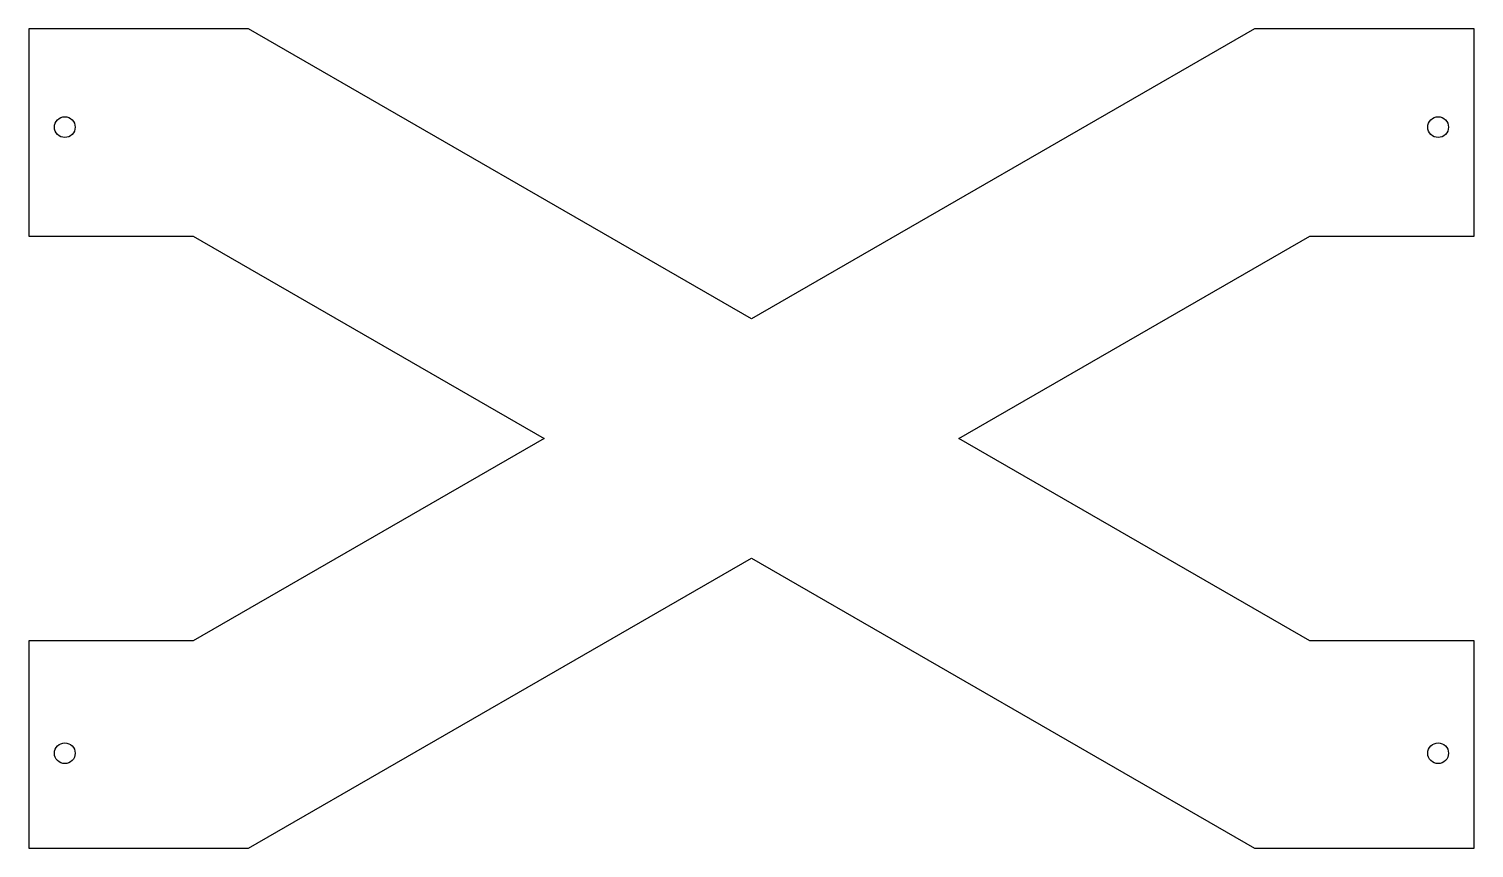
# Model space of a CAD drawing. Header units: millimetres. Extents: x 0 to 354, y 0 to 201.
import ezdxf

# ---------------------------------------------------------------- set-up
doc = ezdxf.new("R2010")
doc.units = ezdxf.units.MM

msp = doc.modelspace()

# ---------------------------------------------------------------- linework, layer by layer
msp.add_lwpolyline([(126.21, 100.4), (40.24, 50.8), (0, 50.8), (0, 0), (53.84, 0), (177.04, 71.08), (300.24, 0), (354.08, 0), (354.08, 50.8), (313.84, 50.8), (227.87, 100.4), (313.84, 150), (354.08, 150), (354.08, 200.8), (300.24, 200.8), (177.04, 129.72), (53.84, 200.8), (0, 200.8), (0, 150), (40.24, 150)], close=True)
for centre in [(8.8, 176.72), (345.27, 176.72), (8.8, 23.25), (345.27, 23.25)]:
    msp.add_circle(centre, 2.54)

doc.saveas('drawing.dxf')
